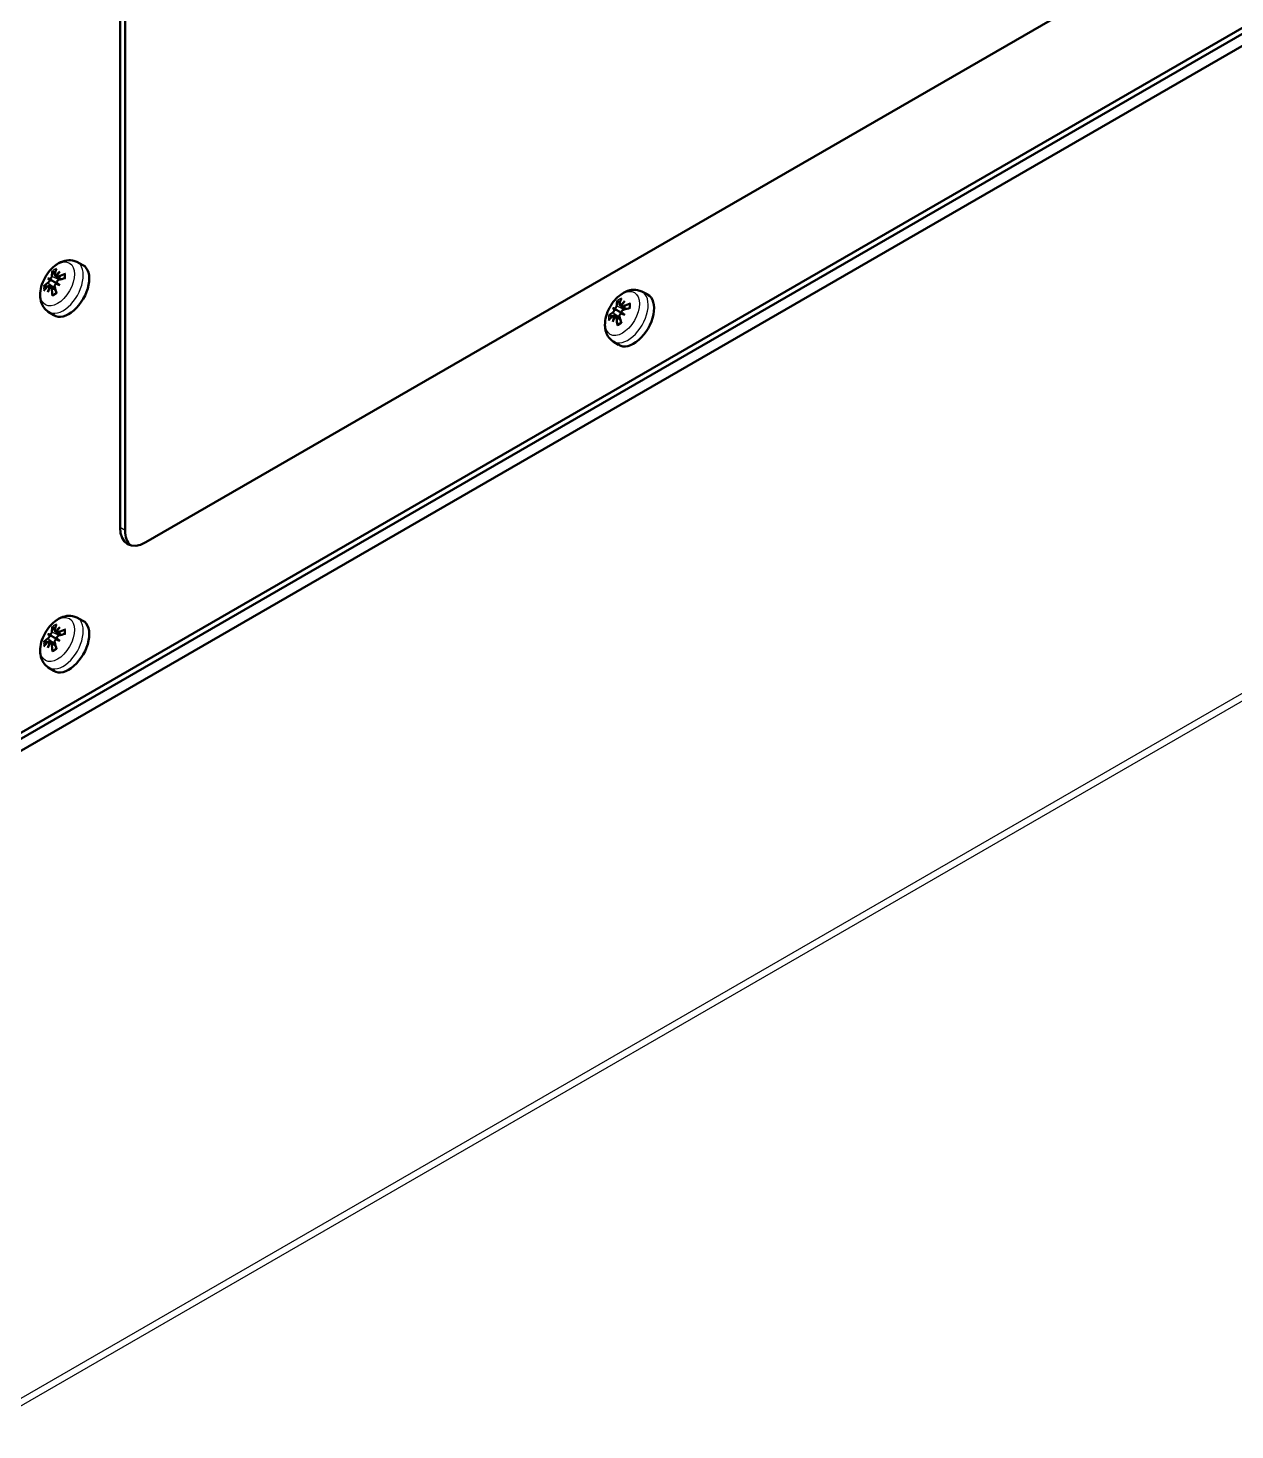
# Model space of a CAD drawing. Header units: millimetres. Extents: x 0 to 4200, y 0 to 2970.
# Drawn here: x 3103.3 to 3269.4, y 1860.8 to 2053.9 of the extents above; entities that cross this region are included whole.
import ezdxf

# ---------------------------------------------------------------- set-up
doc = ezdxf.new("R2010")
doc.units = ezdxf.units.MM
doc.header["$LTSCALE"] = 10
doc.layers.add('Co ban', color=7, linetype='Continuous', lineweight=50)
doc.layers.add('Lien manh', color=7, linetype='Continuous', lineweight=25, true_color=0x020305)

msp = doc.modelspace()

# ---------------------------------------------------------------- linework, layer by layer
at = {"layer": 'Co ban'}
for p, q in [((3734.64, 2321.94), (2949.75, 1868.78)), ((3735.35, 2321.53), (2950.46, 1868.37)), ((3735.35, 2321.53), (2950.46, 1868.37)), ((3736.76, 2320.71), (2951.87, 1867.56)), ((3253.81, 2060.66), (3119.46, 1983.09)), ((3115.92, 1985.13), (3115.92, 2058.62)), ((3116.63, 2058.21), (3116.63, 1984.72)), ((3109.99, 2021.7), (3110.8, 2021.28)), ((3105.99, 2019.44), (3106.53, 2019.13)), ((3106.13, 2018.42), (3106.98, 2018.04)), ((3106.43, 2018.24), (3106.99, 2018)), ((3106.53, 2019.13), (3107.48, 2018.58)), ((3106.95, 2019.83), (3107.69, 2019.29)), ((3107.25, 2019.66), (3107.74, 2019.3)), ((3107.63, 2018.5), (3107.48, 2018.58)), ((3187.78, 2017.62), (3188.58, 2017.2)), ((3106.03, 2014.84), (3106.8, 2014.36)), ((3183.77, 2015.36), (3184.31, 2015.05)), ((3183.91, 2014.33), (3184.76, 2013.96)), ((3184.31, 2015.05), (3185.27, 2014.5)), ((3184.73, 2015.75), (3185.48, 2015.2)), ((3185.03, 2015.58), (3185.52, 2015.22)), ((3185.41, 2014.41), (3185.27, 2014.5)), ((3184.21, 2014.16), (3184.77, 2013.91)), ((3183.82, 2010.76), (3184.58, 2010.27)), ((3109.99, 1972.71), (3110.8, 1972.29)), ((3105.99, 1970.45), (3106.53, 1970.14)), ((3106.53, 1970.14), (3107.48, 1969.59)), ((3106.95, 1970.84), (3107.69, 1970.3)), ((3107.25, 1970.67), (3107.74, 1970.31)), ((3106.13, 1969.43), (3106.98, 1969.05)), ((3106.43, 1969.26), (3106.99, 1969.01)), ((3107.63, 1969.51), (3107.48, 1969.59)), ((3106.03, 1965.85), (3106.8, 1965.37))]:
    msp.add_line(p, q, dxfattribs=at)
for centre, major_axis, ratio, start_param, end_param in [((3111.51, 2016.62), (-4.18, 4.96), 0.552577, 0.356756, 0.526449), ((3108.85, 2017.79), (2, 3.46), 0.57735, 3.116897, 6.307881), ((3110.94, 2016.29), (-2.18, 6.11), 0.589478, 0.562453, 0.732146), ((3111.58, 2016.13), (4.1, 4.95), 0.9022, 1.451948, 1.5691), ((3110.62, 2016.69), (-2.63, -5.86), 0.701688, 4.371008, 4.48816), ((3111.26, 2016.11), (-6.48, -0.2), 0.690116, 5.148823, 5.318516), ((3111.19, 2016.07), (-6.39, 1.14), 0.552577, 5.756736, 5.926429), ((3111.19, 2016.73), (6.38, 1.17), 0.589478, 2.409447, 2.57914), ((3111.65, 2017.28), (-5.86, 2.63), 0.158992, 0.343364, 0.460515), ((3110.69, 2015.62), (-5.21, 3.76), 0.158992, 5.82267, 5.939822), ((3111.65, 2016.26), (2.24, 6.02), 0.9022, 1.572493, 1.689644), ((3110.69, 2016.81), (-3.76, -5.21), 0.701688, 4.936618, 5.05377), ((3105.62, 2019.45), (-1.13, 0.37), 0.034479, 2.123155, 2.509319), ((3105.62, 2018.37), (1.13, -0.63), 0.166378, 1.041903, 1.122618), ((3105.8, 2019.75), (0.889, -0.797), 0.034479, 0.632274, 1.018438), ((3111.51, 2016.54), (3.07, -5.72), 0.690116, 4.106262, 4.275955), ((3110.94, 2016.21), (-3.38, 5.53), 0.451938, 0.931662, 1.101355), ((3106.73, 2020.29), (-1.11, 0.66), 0.166378, 2.018975, 2.09969), ((3106.73, 2018.81), (1.12, -0.36), 0.009309, 0.838135, 1.224299), ((3111.58, 2017.32), (-6.06, 2.14), 0.04152, 0.758456, 0.875608), ((3106.91, 2019.11), (-0.87, 0.789), 0.009309, 1.917294, 2.303458), ((3110.62, 2015.66), (4.88, -4.18), 0.04152, 2.265985, 2.383136), ((3111.26, 2016.77), (6.49, -0.16), 0.451938, 2.040238, 2.209931), ((3189.29, 2012.54), (-4.18, 4.96), 0.552577, 0.356756, 0.526449), ((3186.63, 2013.71), (2, 3.46), 0.57735, 3.116897, 6.307881), ((3188.72, 2012.21), (-2.18, 6.11), 0.589478, 0.562453, 0.732146), ((3189.36, 2012.05), (4.1, 4.95), 0.9022, 1.451948, 1.5691), ((3188.4, 2012.6), (-2.63, -5.86), 0.701688, 4.371008, 4.48816), ((3188.98, 2011.99), (-6.39, 1.14), 0.552577, 5.756736, 5.926429), ((3188.98, 2012.64), (6.38, 1.17), 0.589478, 2.409447, 2.57914), ((3189.43, 2013.2), (-5.86, 2.63), 0.158992, 0.343364, 0.460515), ((3188.47, 2011.54), (-5.21, 3.76), 0.158992, 5.82267, 5.939822), ((3189.43, 2012.17), (2.24, 6.02), 0.9022, 1.572493, 1.689644), ((3183.41, 2015.37), (-1.13, 0.37), 0.034479, 2.123155, 2.509319), ((3183.41, 2014.29), (1.13, -0.63), 0.166378, 1.041903, 1.122618), ((3183.58, 2015.67), (0.889, -0.797), 0.034479, 0.632274, 1.018438), ((3188.72, 2012.13), (-3.38, 5.53), 0.451938, 0.931662, 1.101355), ((3184.52, 2016.21), (-1.11, 0.66), 0.166378, 2.018975, 2.09969), ((3184.52, 2014.73), (1.12, -0.36), 0.009309, 0.838135, 1.224299), ((3189.36, 2013.24), (-6.06, 2.14), 0.04152, 0.758456, 0.875608), ((3184.69, 2015.03), (-0.87, 0.789), 0.009309, 1.917294, 2.303458), ((3188.4, 2011.58), (4.88, -4.18), 0.04152, 2.265985, 2.383136), ((3189.04, 2012.03), (-6.48, -0.2), 0.690116, 5.148823, 5.318516), ((3189.04, 2012.68), (6.49, -0.16), 0.451938, 2.040238, 2.209931), ((3188.47, 2012.73), (-3.76, -5.21), 0.701688, 4.936618, 5.05377), ((3189.29, 2012.46), (3.07, -5.72), 0.690116, 4.106262, 4.275955), ((3119.46, 1987.17), (-2.5, -4.33), 0.57735, 5.497787, 7.068583), ((3120.16, 1986.76), (-2.5, -4.33), 0.57735, 5.497787, 6.141288), ((3108.85, 1968.8), (2, 3.46), 0.57735, 3.116897, 6.307881), ((3110.94, 1967.3), (-2.18, 6.11), 0.589478, 0.562453, 0.732146), ((3111.19, 1967.08), (-6.39, 1.14), 0.552577, 5.756736, 5.926429), ((3111.65, 1968.29), (-5.86, 2.63), 0.158992, 0.343364, 0.460515), ((3110.69, 1966.63), (-5.21, 3.76), 0.158992, 5.82267, 5.939822), ((3105.62, 1970.46), (-1.13, 0.37), 0.034479, 2.123155, 2.509319), ((3105.8, 1970.76), (0.889, -0.797), 0.034479, 0.632274, 1.018438), ((3111.51, 1967.63), (-4.18, 4.96), 0.552577, 0.356756, 0.526449), ((3111.58, 1967.14), (4.1, 4.95), 0.9022, 1.451948, 1.5691), ((3106.73, 1971.3), (-1.11, 0.66), 0.166378, 2.018975, 2.09969), ((3110.62, 1967.7), (-2.63, -5.86), 0.701688, 4.371008, 4.48816), ((3106.91, 1970.12), (-0.87, 0.789), 0.009309, 1.917294, 2.303458), ((3110.62, 1966.67), (4.88, -4.18), 0.04152, 2.265985, 2.383136), ((3111.26, 1967.12), (-6.48, -0.2), 0.690116, 5.148823, 5.318516), ((3111.26, 1967.78), (6.49, -0.16), 0.451938, 2.040238, 2.209931), ((3111.19, 1967.74), (6.38, 1.17), 0.589478, 2.409447, 2.57914), ((3111.65, 1967.27), (2.24, 6.02), 0.9022, 1.572493, 1.689644), ((3110.69, 1967.82), (-3.76, -5.21), 0.701688, 4.936618, 5.05377), ((3105.62, 1969.38), (1.13, -0.63), 0.166378, 1.041903, 1.122618), ((3111.51, 1967.55), (3.07, -5.72), 0.690116, 4.106262, 4.275955), ((3110.94, 1967.22), (-3.38, 5.53), 0.451938, 0.931662, 1.101355), ((3106.73, 1969.82), (1.12, -0.36), 0.009309, 0.838135, 1.224299), ((3111.58, 1968.33), (-6.06, 2.14), 0.04152, 0.758456, 0.875608)]:
    msp.add_ellipse(centre, major_axis=major_axis, ratio=ratio, start_param=start_param, end_param=end_param, dxfattribs=at)
for points, knots in [([(3106.03, 2014.84), (3105.81, 2014.99), (3105.61, 2015.17), (3105.28, 2015.61), (3105.15, 2015.86), (3104.96, 2016.44), (3104.92, 2016.77), (3104.91, 2017.51), (3104.97, 2017.91), (3105.18, 2018.71), (3105.35, 2019.11), (3105.75, 2019.86), (3105.99, 2020.21), (3106.54, 2020.85), (3106.85, 2021.13), (3107.53, 2021.6), (3107.91, 2021.78), (3108.66, 2021.96), (3109.02, 2021.98), (3109.6, 2021.87), (3109.8, 2021.8), (3109.99, 2021.7)], [3.951686, 3.951686, 3.951686, 3.951686, 4.16495, 4.16495, 4.402172, 4.402172, 4.701244, 4.701244, 5.067164, 5.067164, 5.444726, 5.444726, 5.817078, 5.817078, 6.192713, 6.192713, 6.5675, 6.5675, 6.874086, 6.874086, 7.043888, 7.043888, 7.043888, 7.043888]), ([(3106.72, 2020.28), (3106.71, 2020.29), (3106.7, 2020.31), (3106.67, 2020.34), (3106.66, 2020.36), (3106.65, 2020.39), (3106.64, 2020.41), (3106.64, 2020.44), (3106.64, 2020.46), (3106.64, 2020.47)], [0.05658644, 0.05658644, 0.05658644, 0.05658644, 0.06161587, 0.06161587, 0.06775669, 0.06775669, 0.07390904, 0.07390904, 0.07912293, 0.07912293, 0.07912293, 0.07912293]), ([(3107.12, 2019.84), (3107.12, 2019.84), (3107.11, 2019.84), (3107.08, 2019.82), (3107.05, 2019.81), (3107, 2019.81), (3106.98, 2019.81), (3106.94, 2019.83), (3106.93, 2019.85), (3106.91, 2019.9), (3106.91, 2019.92), (3106.91, 2019.96), (3106.91, 2019.97), (3106.92, 2019.98)], [0.02262869, 0.02262869, 0.02262869, 0.02262869, 0.02311382, 0.02311382, 0.03450698, 0.03450698, 0.04590014, 0.04590014, 0.05733833, 0.05733833, 0.06877652, 0.06877652, 0.07249219, 0.07249219, 0.07249219, 0.07249219]), ([(3108.3, 2019.96), (3108.3, 2019.96), (3108.3, 2019.97), (3108.3, 2019.99), (3108.31, 2020), (3108.32, 2020.03), (3108.34, 2020.04), (3108.36, 2020.06), (3108.38, 2020.07), (3108.39, 2020.08)], [0.05985449, 0.05985449, 0.05985449, 0.05985449, 0.06161587, 0.06161587, 0.06775669, 0.06775669, 0.07390904, 0.07390904, 0.07912293, 0.07912293, 0.07912293, 0.07912293]), ([(3105.43, 2018.36), (3105.44, 2018.37), (3105.45, 2018.38), (3105.47, 2018.39), (3105.49, 2018.4), (3105.53, 2018.4), (3105.56, 2018.4), (3105.59, 2018.4), (3105.61, 2018.39), (3105.63, 2018.39)], [0.01947687, 0.01947687, 0.01947687, 0.01947687, 0.02469076, 0.02469076, 0.03084311, 0.03084311, 0.03698394, 0.03698394, 0.04201336, 0.04201336, 0.04201336, 0.04201336]), ([(3106.21, 2019.22), (3106.21, 2019.22), (3106.21, 2019.22), (3106.21, 2019.19), (3106.2, 2019.15), (3106.18, 2019.08), (3106.16, 2019.04), (3106.12, 2018.98), (3106.1, 2018.94), (3106.06, 2018.88), (3106.03, 2018.86), (3106, 2018.83), (3105.99, 2018.83), (3105.99, 2018.82)], [0.02262944, 0.02262944, 0.02262944, 0.02262944, 0.02319765, 0.02319765, 0.0345489, 0.0345489, 0.04590016, 0.04590016, 0.05733835, 0.05733835, 0.06877655, 0.06877655, 0.07249221, 0.07249221, 0.07249221, 0.07249221]), ([(3105.99, 2018.37), (3106.01, 2018.39), (3106.03, 2018.41), (3106.08, 2018.42), (3106.1, 2018.43), (3106.14, 2018.41), (3106.16, 2018.4), (3106.19, 2018.36), (3106.2, 2018.33), (3106.21, 2018.29), (3106.21, 2018.28), (3106.21, 2018.27)], [0, 0, 0, 0, 0.01151442, 0.01151442, 0.02302884, 0.02302884, 0.0344178, 0.0344178, 0.04580676, 0.04580676, 0.0498478, 0.0498478, 0.0498478, 0.0498478]), ([(3106.52, 2019.75), (3106.52, 2019.73), (3106.52, 2019.69), (3106.49, 2019.63), (3106.48, 2019.59), (3106.44, 2019.52), (3106.42, 2019.49), (3106.37, 2019.43), (3106.34, 2019.4), (3106.31, 2019.37), (3106.3, 2019.37), (3106.29, 2019.36)], [0, 0, 0, 0, 0.01151442, 0.01151442, 0.02302884, 0.02302884, 0.0344178, 0.0344178, 0.04580676, 0.04580676, 0.0498478, 0.0498478, 0.0498478, 0.0498478]), ([(3106.29, 2018.22), (3106.29, 2018.22), (3106.29, 2018.22), (3106.32, 2018.24), (3106.34, 2018.25), (3106.39, 2018.26), (3106.42, 2018.25), (3106.46, 2018.23), (3106.48, 2018.21), (3106.51, 2018.16), (3106.52, 2018.13), (3106.52, 2018.08), (3106.52, 2018.07), (3106.52, 2018.06)], [0.02262944, 0.02262944, 0.02262944, 0.02262944, 0.02319765, 0.02319765, 0.0345489, 0.0345489, 0.04590016, 0.04590016, 0.05733835, 0.05733835, 0.06877655, 0.06877655, 0.07249221, 0.07249221, 0.07249221, 0.07249221]), ([(3106.92, 2018.29), (3106.91, 2018.32), (3106.91, 2018.36), (3106.92, 2018.43), (3106.93, 2018.47), (3106.96, 2018.54), (3106.98, 2018.58), (3107.03, 2018.64), (3107.06, 2018.66), (3107.1, 2018.69), (3107.11, 2018.69), (3107.12, 2018.7)], [0, 0, 0, 0, 0.01154742, 0.01154742, 0.02309483, 0.02309483, 0.0344508, 0.0344508, 0.04580677, 0.04580677, 0.04984781, 0.04984781, 0.04984781, 0.04984781]), ([(3107.45, 2019.67), (3107.42, 2019.65), (3107.39, 2019.64), (3107.33, 2019.63), (3107.3, 2019.64), (3107.25, 2019.65), (3107.23, 2019.67), (3107.2, 2019.71), (3107.2, 2019.73), (3107.19, 2019.77), (3107.19, 2019.78), (3107.2, 2019.79)], [0, 0, 0, 0, 0.01151442, 0.01151442, 0.02302884, 0.02302884, 0.0344178, 0.0344178, 0.04580676, 0.04580676, 0.0498478, 0.0498478, 0.0498478, 0.0498478]), ([(3107.2, 2018.84), (3107.2, 2018.84), (3107.2, 2018.84), (3107.19, 2018.87), (3107.2, 2018.91), (3107.22, 2018.98), (3107.23, 2019.02), (3107.27, 2019.09), (3107.3, 2019.12), (3107.36, 2019.17), (3107.39, 2019.19), (3107.43, 2019.21), (3107.44, 2019.21), (3107.45, 2019.22)], [0.02262944, 0.02262944, 0.02262944, 0.02262944, 0.02319765, 0.02319765, 0.0345489, 0.0345489, 0.04590016, 0.04590016, 0.05733835, 0.05733835, 0.06877655, 0.06877655, 0.07249221, 0.07249221, 0.07249221, 0.07249221]), ([(3108.3, 2019.96), (3108.31, 2019.93), (3108.31, 2019.89), (3108.32, 2019.82), (3108.32, 2019.79), (3108.33, 2019.71), (3108.33, 2019.67), (3108.32, 2019.6), (3108.32, 2019.56), (3108.31, 2019.49), (3108.31, 2019.46), (3108.31, 2019.44)], [1.3874243, 1.3874243, 1.3874243, 1.3874243, 1.4608322, 1.4608322, 1.53424, 1.53424, 1.6076479, 1.6076479, 1.6810558, 1.6810558, 1.7294084, 1.7294084, 1.7294084, 1.7294084]), ([(3106.64, 2017.04), (3106.64, 2017.06), (3106.64, 2017.08), (3106.64, 2017.11), (3106.65, 2017.13), (3106.66, 2017.15), (3106.67, 2017.17), (3106.69, 2017.18), (3106.69, 2017.18), (3106.7, 2017.18)], [0.01947687, 0.01947687, 0.01947687, 0.01947687, 0.02469076, 0.02469076, 0.03084311, 0.03084311, 0.03698394, 0.03698394, 0.03874531, 0.03874531, 0.03874531, 0.03874531]), ([(3107.15, 2017.44), (3107.13, 2017.42), (3107.11, 2017.4), (3107.06, 2017.36), (3107.02, 2017.34), (3106.96, 2017.3), (3106.92, 2017.28), (3106.86, 2017.25), (3106.82, 2017.23), (3106.76, 2017.2), (3106.73, 2017.19), (3106.7, 2017.18)], [2.9829806, 2.9829806, 2.9829806, 2.9829806, 3.0313332, 3.0313332, 3.1047411, 3.1047411, 3.1781489, 3.1781489, 3.2515568, 3.2515568, 3.3249647, 3.3249647, 3.3249647, 3.3249647]), ([(3183.82, 2010.76), (3183.59, 2010.91), (3183.39, 2011.09), (3183.06, 2011.53), (3182.93, 2011.78), (3182.74, 2012.36), (3182.7, 2012.69), (3182.69, 2013.42), (3182.75, 2013.82), (3182.97, 2014.63), (3183.13, 2015.03), (3183.53, 2015.78), (3183.77, 2016.13), (3184.32, 2016.77), (3184.63, 2017.05), (3185.31, 2017.52), (3185.69, 2017.7), (3186.44, 2017.88), (3186.81, 2017.9), (3187.38, 2017.79), (3187.59, 2017.72), (3187.78, 2017.62)], [3.951686, 3.951686, 3.951686, 3.951686, 4.16495, 4.16495, 4.402172, 4.402172, 4.701244, 4.701244, 5.067164, 5.067164, 5.444726, 5.444726, 5.817078, 5.817078, 6.192713, 6.192713, 6.5675, 6.5675, 6.874086, 6.874086, 7.043888, 7.043888, 7.043888, 7.043888]), ([(3184.5, 2016.2), (3184.49, 2016.21), (3184.48, 2016.23), (3184.46, 2016.25), (3184.44, 2016.28), (3184.43, 2016.31), (3184.42, 2016.33), (3184.42, 2016.36), (3184.42, 2016.37), (3184.42, 2016.38)], [0.05658644, 0.05658644, 0.05658644, 0.05658644, 0.06161587, 0.06161587, 0.06775669, 0.06775669, 0.07390904, 0.07390904, 0.07912293, 0.07912293, 0.07912293, 0.07912293]), ([(3183.21, 2014.28), (3183.22, 2014.29), (3183.23, 2014.3), (3183.26, 2014.31), (3183.28, 2014.31), (3183.31, 2014.32), (3183.34, 2014.32), (3183.37, 2014.31), (3183.39, 2014.31), (3183.41, 2014.3)], [0.01947687, 0.01947687, 0.01947687, 0.01947687, 0.02469076, 0.02469076, 0.03084311, 0.03084311, 0.03698394, 0.03698394, 0.04201336, 0.04201336, 0.04201336, 0.04201336]), ([(3183.99, 2015.14), (3183.99, 2015.14), (3183.99, 2015.14), (3183.99, 2015.11), (3183.98, 2015.07), (3183.96, 2015), (3183.94, 2014.96), (3183.91, 2014.89), (3183.88, 2014.86), (3183.84, 2014.8), (3183.81, 2014.78), (3183.78, 2014.75), (3183.78, 2014.75), (3183.77, 2014.74)], [0.02262944, 0.02262944, 0.02262944, 0.02262944, 0.02319765, 0.02319765, 0.0345489, 0.0345489, 0.04590016, 0.04590016, 0.05733835, 0.05733835, 0.06877655, 0.06877655, 0.07249221, 0.07249221, 0.07249221, 0.07249221]), ([(3183.77, 2014.29), (3183.79, 2014.31), (3183.82, 2014.32), (3183.86, 2014.34), (3183.89, 2014.34), (3183.92, 2014.33), (3183.94, 2014.32), (3183.97, 2014.28), (3183.98, 2014.25), (3183.99, 2014.21), (3183.99, 2014.2), (3183.99, 2014.18)], [0, 0, 0, 0, 0.01151442, 0.01151442, 0.02302884, 0.02302884, 0.0344178, 0.0344178, 0.04580676, 0.04580676, 0.0498478, 0.0498478, 0.0498478, 0.0498478]), ([(3184.31, 2015.67), (3184.3, 2015.64), (3184.3, 2015.61), (3184.27, 2015.54), (3184.26, 2015.51), (3184.22, 2015.44), (3184.2, 2015.41), (3184.15, 2015.35), (3184.12, 2015.32), (3184.09, 2015.29), (3184.08, 2015.28), (3184.07, 2015.28)], [0, 0, 0, 0, 0.01151442, 0.01151442, 0.02302884, 0.02302884, 0.0344178, 0.0344178, 0.04580676, 0.04580676, 0.0498478, 0.0498478, 0.0498478, 0.0498478]), ([(3184.07, 2014.14), (3184.07, 2014.14), (3184.07, 2014.14), (3184.1, 2014.16), (3184.12, 2014.17), (3184.18, 2014.17), (3184.2, 2014.17), (3184.24, 2014.15), (3184.26, 2014.13), (3184.29, 2014.08), (3184.3, 2014.04), (3184.3, 2014), (3184.3, 2013.99), (3184.31, 2013.98)], [0.02262944, 0.02262944, 0.02262944, 0.02262944, 0.02319765, 0.02319765, 0.0345489, 0.0345489, 0.04590016, 0.04590016, 0.05733835, 0.05733835, 0.06877655, 0.06877655, 0.07249221, 0.07249221, 0.07249221, 0.07249221]), ([(3184.9, 2015.76), (3184.9, 2015.76), (3184.9, 2015.76), (3184.87, 2015.74), (3184.83, 2015.73), (3184.78, 2015.73), (3184.76, 2015.73), (3184.72, 2015.75), (3184.71, 2015.77), (3184.69, 2015.81), (3184.69, 2015.84), (3184.69, 2015.88), (3184.7, 2015.89), (3184.7, 2015.9)], [0.02262869, 0.02262869, 0.02262869, 0.02262869, 0.02311382, 0.02311382, 0.03450698, 0.03450698, 0.04590014, 0.04590014, 0.05733833, 0.05733833, 0.06877652, 0.06877652, 0.07249219, 0.07249219, 0.07249219, 0.07249219]), ([(3184.7, 2014.2), (3184.69, 2014.24), (3184.69, 2014.27), (3184.7, 2014.35), (3184.71, 2014.39), (3184.74, 2014.46), (3184.76, 2014.49), (3184.81, 2014.56), (3184.84, 2014.58), (3184.88, 2014.61), (3184.89, 2014.61), (3184.9, 2014.62)], [0, 0, 0, 0, 0.01154742, 0.01154742, 0.02309483, 0.02309483, 0.0344508, 0.0344508, 0.04580677, 0.04580677, 0.04984781, 0.04984781, 0.04984781, 0.04984781]), ([(3185.24, 2015.59), (3185.2, 2015.57), (3185.17, 2015.56), (3185.11, 2015.55), (3185.08, 2015.55), (3185.03, 2015.57), (3185.01, 2015.58), (3184.99, 2015.63), (3184.98, 2015.65), (3184.98, 2015.69), (3184.98, 2015.7), (3184.98, 2015.71)], [0, 0, 0, 0, 0.01151442, 0.01151442, 0.02302884, 0.02302884, 0.0344178, 0.0344178, 0.04580676, 0.04580676, 0.0498478, 0.0498478, 0.0498478, 0.0498478]), ([(3184.98, 2014.75), (3184.98, 2014.76), (3184.98, 2014.76), (3184.98, 2014.79), (3184.98, 2014.83), (3185, 2014.9), (3185.02, 2014.94), (3185.06, 2015), (3185.08, 2015.04), (3185.14, 2015.09), (3185.17, 2015.11), (3185.21, 2015.13), (3185.22, 2015.13), (3185.24, 2015.13)], [0.02262944, 0.02262944, 0.02262944, 0.02262944, 0.02319765, 0.02319765, 0.0345489, 0.0345489, 0.04590016, 0.04590016, 0.05733835, 0.05733835, 0.06877655, 0.06877655, 0.07249221, 0.07249221, 0.07249221, 0.07249221]), ([(3186.09, 2015.88), (3186.08, 2015.88), (3186.08, 2015.89), (3186.08, 2015.9), (3186.09, 2015.92), (3186.1, 2015.95), (3186.12, 2015.96), (3186.14, 2015.98), (3186.16, 2015.99), (3186.18, 2015.99)], [0.05985449, 0.05985449, 0.05985449, 0.05985449, 0.06161587, 0.06161587, 0.06775669, 0.06775669, 0.07390904, 0.07390904, 0.07912293, 0.07912293, 0.07912293, 0.07912293]), ([(3186.09, 2015.88), (3186.09, 2015.84), (3186.1, 2015.81), (3186.1, 2015.74), (3186.11, 2015.7), (3186.11, 2015.63), (3186.11, 2015.59), (3186.11, 2015.51), (3186.1, 2015.47), (3186.1, 2015.41), (3186.09, 2015.38), (3186.09, 2015.35)], [1.3874243, 1.3874243, 1.3874243, 1.3874243, 1.4608322, 1.4608322, 1.53424, 1.53424, 1.6076479, 1.6076479, 1.6810558, 1.6810558, 1.7294084, 1.7294084, 1.7294084, 1.7294084]), ([(3184.42, 2012.96), (3184.42, 2012.97), (3184.42, 2012.99), (3184.42, 2013.03), (3184.43, 2013.04), (3184.44, 2013.07), (3184.46, 2013.08), (3184.47, 2013.09), (3184.48, 2013.09), (3184.48, 2013.1)], [0.01947687, 0.01947687, 0.01947687, 0.01947687, 0.02469076, 0.02469076, 0.03084311, 0.03084311, 0.03698394, 0.03698394, 0.03874531, 0.03874531, 0.03874531, 0.03874531]), ([(3184.94, 2013.35), (3184.91, 2013.34), (3184.89, 2013.32), (3184.84, 2013.28), (3184.8, 2013.26), (3184.74, 2013.22), (3184.7, 2013.2), (3184.64, 2013.17), (3184.61, 2013.15), (3184.54, 2013.12), (3184.51, 2013.11), (3184.48, 2013.1)], [2.9829806, 2.9829806, 2.9829806, 2.9829806, 3.0313332, 3.0313332, 3.1047411, 3.1047411, 3.1781489, 3.1781489, 3.2515568, 3.2515568, 3.3249647, 3.3249647, 3.3249647, 3.3249647]), ([(3106.03, 1965.85), (3105.81, 1966), (3105.61, 1966.18), (3105.28, 1966.62), (3105.15, 1966.87), (3104.96, 1967.45), (3104.92, 1967.78), (3104.91, 1968.52), (3104.97, 1968.92), (3105.18, 1969.72), (3105.35, 1970.12), (3105.75, 1970.87), (3105.99, 1971.22), (3106.54, 1971.86), (3106.85, 1972.14), (3107.53, 1972.61), (3107.91, 1972.79), (3108.66, 1972.97), (3109.02, 1973), (3109.6, 1972.88), (3109.8, 1972.81), (3109.99, 1972.71)], [3.951686, 3.951686, 3.951686, 3.951686, 4.16495, 4.16495, 4.402172, 4.402172, 4.701244, 4.701244, 5.067164, 5.067164, 5.444726, 5.444726, 5.817078, 5.817078, 6.192713, 6.192713, 6.5675, 6.5675, 6.874086, 6.874086, 7.043888, 7.043888, 7.043888, 7.043888]), ([(3106.21, 1970.23), (3106.21, 1970.23), (3106.21, 1970.23), (3106.21, 1970.2), (3106.2, 1970.16), (3106.18, 1970.09), (3106.16, 1970.05), (3106.12, 1969.99), (3106.1, 1969.95), (3106.06, 1969.89), (3106.03, 1969.87), (3106, 1969.84), (3105.99, 1969.84), (3105.99, 1969.83)], [0.02262944, 0.02262944, 0.02262944, 0.02262944, 0.02319765, 0.02319765, 0.0345489, 0.0345489, 0.04590016, 0.04590016, 0.05733835, 0.05733835, 0.06877655, 0.06877655, 0.07249221, 0.07249221, 0.07249221, 0.07249221]), ([(3106.52, 1970.76), (3106.52, 1970.74), (3106.52, 1970.7), (3106.49, 1970.64), (3106.48, 1970.6), (3106.44, 1970.53), (3106.42, 1970.5), (3106.37, 1970.44), (3106.34, 1970.41), (3106.31, 1970.38), (3106.3, 1970.38), (3106.29, 1970.37)], [0, 0, 0, 0, 0.01151442, 0.01151442, 0.02302884, 0.02302884, 0.0344178, 0.0344178, 0.04580676, 0.04580676, 0.0498478, 0.0498478, 0.0498478, 0.0498478]), ([(3106.72, 1971.29), (3106.71, 1971.3), (3106.7, 1971.32), (3106.67, 1971.35), (3106.66, 1971.37), (3106.65, 1971.4), (3106.64, 1971.42), (3106.64, 1971.45), (3106.64, 1971.47), (3106.64, 1971.48)], [0.05658644, 0.05658644, 0.05658644, 0.05658644, 0.06161587, 0.06161587, 0.06775669, 0.06775669, 0.07390904, 0.07390904, 0.07912293, 0.07912293, 0.07912293, 0.07912293]), ([(3107.12, 1970.85), (3107.12, 1970.85), (3107.11, 1970.85), (3107.08, 1970.83), (3107.05, 1970.82), (3107, 1970.82), (3106.98, 1970.82), (3106.94, 1970.85), (3106.93, 1970.86), (3106.91, 1970.91), (3106.91, 1970.93), (3106.91, 1970.97), (3106.91, 1970.98), (3106.92, 1970.99)], [0.02262869, 0.02262869, 0.02262869, 0.02262869, 0.02311382, 0.02311382, 0.03450698, 0.03450698, 0.04590014, 0.04590014, 0.05733833, 0.05733833, 0.06877652, 0.06877652, 0.07249219, 0.07249219, 0.07249219, 0.07249219]), ([(3107.45, 1970.68), (3107.42, 1970.66), (3107.39, 1970.65), (3107.33, 1970.64), (3107.3, 1970.65), (3107.25, 1970.66), (3107.23, 1970.68), (3107.2, 1970.72), (3107.2, 1970.74), (3107.19, 1970.78), (3107.19, 1970.79), (3107.2, 1970.8)], [0, 0, 0, 0, 0.01151442, 0.01151442, 0.02302884, 0.02302884, 0.0344178, 0.0344178, 0.04580676, 0.04580676, 0.0498478, 0.0498478, 0.0498478, 0.0498478]), ([(3107.2, 1969.85), (3107.2, 1969.85), (3107.2, 1969.85), (3107.19, 1969.88), (3107.2, 1969.92), (3107.22, 1970), (3107.23, 1970.03), (3107.27, 1970.1), (3107.3, 1970.13), (3107.36, 1970.18), (3107.39, 1970.2), (3107.43, 1970.22), (3107.44, 1970.22), (3107.45, 1970.23)], [0.02262944, 0.02262944, 0.02262944, 0.02262944, 0.02319765, 0.02319765, 0.0345489, 0.0345489, 0.04590016, 0.04590016, 0.05733835, 0.05733835, 0.06877655, 0.06877655, 0.07249221, 0.07249221, 0.07249221, 0.07249221]), ([(3108.3, 1970.97), (3108.3, 1970.97), (3108.3, 1970.98), (3108.3, 1971), (3108.31, 1971.01), (3108.32, 1971.04), (3108.34, 1971.05), (3108.36, 1971.07), (3108.38, 1971.08), (3108.39, 1971.09)], [0.05985449, 0.05985449, 0.05985449, 0.05985449, 0.06161587, 0.06161587, 0.06775669, 0.06775669, 0.07390904, 0.07390904, 0.07912293, 0.07912293, 0.07912293, 0.07912293]), ([(3108.3, 1970.97), (3108.31, 1970.94), (3108.31, 1970.9), (3108.32, 1970.83), (3108.32, 1970.8), (3108.33, 1970.72), (3108.33, 1970.68), (3108.32, 1970.61), (3108.32, 1970.57), (3108.31, 1970.5), (3108.31, 1970.47), (3108.31, 1970.45)], [1.3874243, 1.3874243, 1.3874243, 1.3874243, 1.4608322, 1.4608322, 1.53424, 1.53424, 1.6076479, 1.6076479, 1.6810558, 1.6810558, 1.7294084, 1.7294084, 1.7294084, 1.7294084]), ([(3105.43, 1969.37), (3105.44, 1969.38), (3105.45, 1969.39), (3105.47, 1969.4), (3105.49, 1969.41), (3105.53, 1969.41), (3105.56, 1969.41), (3105.59, 1969.41), (3105.61, 1969.4), (3105.63, 1969.4)], [0.01947687, 0.01947687, 0.01947687, 0.01947687, 0.02469076, 0.02469076, 0.03084311, 0.03084311, 0.03698394, 0.03698394, 0.04201336, 0.04201336, 0.04201336, 0.04201336]), ([(3105.99, 1969.38), (3106.01, 1969.4), (3106.03, 1969.42), (3106.08, 1969.43), (3106.1, 1969.44), (3106.14, 1969.42), (3106.16, 1969.41), (3106.19, 1969.37), (3106.2, 1969.34), (3106.21, 1969.3), (3106.21, 1969.29), (3106.21, 1969.28)], [0, 0, 0, 0, 0.01151442, 0.01151442, 0.02302884, 0.02302884, 0.0344178, 0.0344178, 0.04580676, 0.04580676, 0.0498478, 0.0498478, 0.0498478, 0.0498478]), ([(3106.29, 1969.23), (3106.29, 1969.23), (3106.29, 1969.23), (3106.32, 1969.25), (3106.34, 1969.26), (3106.39, 1969.27), (3106.42, 1969.26), (3106.46, 1969.24), (3106.48, 1969.22), (3106.51, 1969.17), (3106.52, 1969.14), (3106.52, 1969.09), (3106.52, 1969.08), (3106.52, 1969.07)], [0.02262944, 0.02262944, 0.02262944, 0.02262944, 0.02319765, 0.02319765, 0.0345489, 0.0345489, 0.04590016, 0.04590016, 0.05733835, 0.05733835, 0.06877655, 0.06877655, 0.07249221, 0.07249221, 0.07249221, 0.07249221]), ([(3106.64, 1968.05), (3106.64, 1968.07), (3106.64, 1968.09), (3106.64, 1968.12), (3106.65, 1968.14), (3106.66, 1968.16), (3106.67, 1968.18), (3106.69, 1968.19), (3106.69, 1968.19), (3106.7, 1968.19)], [0.01947687, 0.01947687, 0.01947687, 0.01947687, 0.02469076, 0.02469076, 0.03084311, 0.03084311, 0.03698394, 0.03698394, 0.03874531, 0.03874531, 0.03874531, 0.03874531]), ([(3107.15, 1968.45), (3107.13, 1968.43), (3107.11, 1968.41), (3107.06, 1968.37), (3107.02, 1968.35), (3106.96, 1968.31), (3106.92, 1968.29), (3106.86, 1968.26), (3106.82, 1968.24), (3106.76, 1968.21), (3106.73, 1968.2), (3106.7, 1968.19)], [2.9829806, 2.9829806, 2.9829806, 2.9829806, 3.0313332, 3.0313332, 3.1047411, 3.1047411, 3.1781489, 3.1781489, 3.2515568, 3.2515568, 3.3249647, 3.3249647, 3.3249647, 3.3249647]), ([(3106.92, 1969.3), (3106.91, 1969.33), (3106.91, 1969.37), (3106.92, 1969.44), (3106.93, 1969.48), (3106.96, 1969.55), (3106.98, 1969.59), (3107.03, 1969.65), (3107.06, 1969.67), (3107.1, 1969.7), (3107.11, 1969.7), (3107.12, 1969.71)], [0, 0, 0, 0, 0.01154742, 0.01154742, 0.02309483, 0.02309483, 0.0344508, 0.0344508, 0.04580677, 0.04580677, 0.04984781, 0.04984781, 0.04984781, 0.04984781])]:
    msp.add_open_spline(points, degree=3, knots=knots, dxfattribs=at)
for points, weights in [([(3106.72, 2020.28), (3106.84, 2020.18), (3106.94, 2020.08)], [1.00291629593, 1.00586947967, 1.00753429025]), ([(3105.91, 2018.3), (3105.78, 2018.34), (3105.63, 2018.39)], [1.00753429025, 1.00586947967, 1.00291629593]), ([(3184.5, 2016.2), (3184.62, 2016.09), (3184.72, 2016)], [1.00291629593, 1.00586947967, 1.00753429025]), ([(3183.69, 2014.21), (3183.56, 2014.26), (3183.41, 2014.3)], [1.00753429025, 1.00586947967, 1.00291629593]), ([(3106.72, 1971.29), (3106.84, 1971.19), (3106.94, 1971.09)], [1.00291629593, 1.00586947967, 1.00753429025]), ([(3105.91, 1969.31), (3105.78, 1969.35), (3105.63, 1969.4)], [1.00753429025, 1.00586947967, 1.00291629593])]:
    msp.add_rational_spline(points, weights, degree=2, dxfattribs=at)
at = {"layer": 'Lien manh'}
for p, q in [((2918.64, 1759.16), (3769.99, 2250.69)), ((3770.18, 2249.76), (2918.83, 1758.23)), ((3105.99, 2018.82), (3106.95, 2018.16)), ((3106.52, 2019.75), (3107.58, 2019.25)), ((3106.52, 2018.06), (3107.04, 2017.8)), ((3107.45, 2019.67), (3107.94, 2019.35)), ((3183.77, 2014.74), (3184.73, 2014.08)), ((3184.31, 2015.67), (3185.36, 2015.17)), ((3185.24, 2015.59), (3185.72, 2015.27)), ((3184.31, 2013.98), (3184.82, 2013.72)), ((3116.63, 1984.72), (3115.92, 1985.13)), ((3105.99, 1969.83), (3106.95, 1969.17)), ((3106.52, 1970.76), (3107.58, 1970.26)), ((3107.45, 1970.68), (3107.94, 1970.36)), ((3106.52, 1969.07), (3107.04, 1968.81))]:
    msp.add_line(p, q, dxfattribs=at)
for centre in [(3107.3, 2018.68), (3185.09, 2014.6), (3107.3, 1969.69)]:
    msp.add_ellipse(centre, major_axis=(-1.66, -2.88), ratio=0.57735, dxfattribs=at)
for centre, major_axis, start_param, end_param in [((3108.06, 2018.24), (-1.98, -3.43), 6.25849, 9.449473), ((3106.91, 2018.91), (-1.07, -1.85), 3.746927, 4.107055), ((3106.97, 2018.88), (0.96, 1.67), 0.709134, 0.968047), ((3106.91, 2018.91), (1.07, 1.85), 5.317723, 5.677851), ((3106.91, 2018.91), (-1.07, -1.85), 5.317723, 5.677851), ((3106.97, 2018.88), (0.96, 1.67), 2.173546, 2.432459), ((3106.91, 2018.91), (1.07, 1.85), 3.746927, 4.107055), ((3185.84, 2014.16), (-1.98, -3.43), 6.25849, 9.449473), ((3184.69, 2014.83), (-1.07, -1.85), 3.746927, 4.107055), ((3184.75, 2014.79), (0.96, 1.67), 0.709134, 0.968047), ((3184.69, 2014.83), (-1.07, -1.85), 5.317723, 5.677851), ((3184.75, 2014.79), (0.96, 1.67), 2.173546, 2.432459), ((3184.69, 2014.83), (1.07, 1.85), 5.317723, 5.677851), ((3184.69, 2014.83), (1.07, 1.85), 3.746927, 4.107055), ((3108.06, 1969.25), (-1.98, -3.43), 6.25849, 9.449473), ((3106.91, 1969.92), (-1.07, -1.85), 3.746927, 4.107055), ((3106.97, 1969.89), (0.96, 1.67), 0.709134, 0.968047), ((3106.91, 1969.92), (1.07, 1.85), 5.317723, 5.677851), ((3106.91, 1969.92), (-1.07, -1.85), 5.317723, 5.677851), ((3106.97, 1969.89), (0.96, 1.67), 2.173546, 2.432459), ((3106.91, 1969.92), (1.07, 1.85), 3.746927, 4.107055)]:
    msp.add_ellipse(centre, major_axis=major_axis, ratio=0.57735, start_param=start_param, end_param=end_param, dxfattribs=at)

doc.saveas('drawing.dxf')
